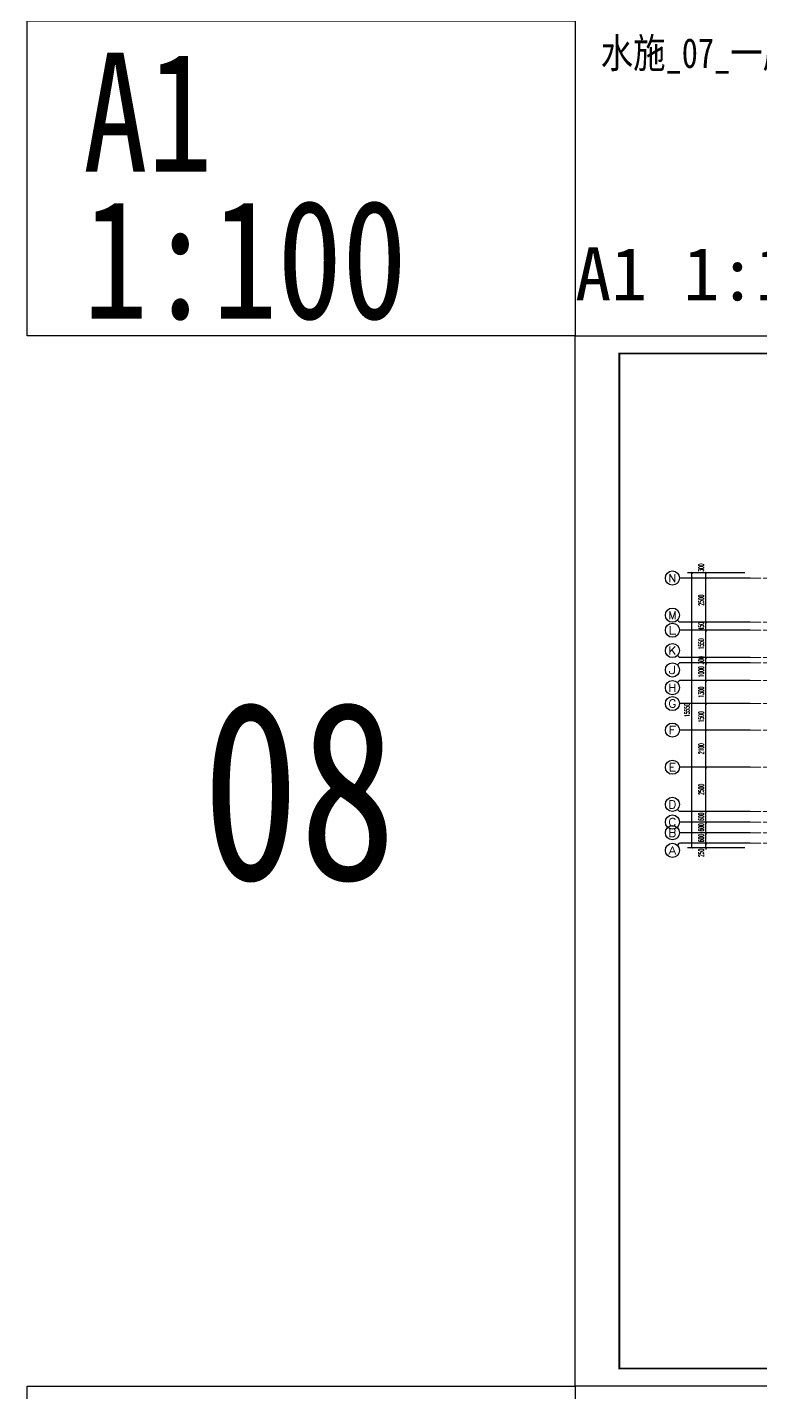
# Model space of a CAD drawing. Extents: x 27938 to 650306, y -92720 to 1524912.
# Drawn here: x 229214 to 270713, y 564882 to 642090 of the extents above; entities that cross this region are included whole.
import ezdxf
from ezdxf.enums import TextEntityAlignment as Align

# ---------------------------------------------------------------- set-up
doc = ezdxf.new("R2010")
doc.units = 0
doc.header["$LTSCALE"] = 1000
doc.header["$MEASUREMENT"] = 0
doc.linetypes.add('DOTE', pattern=[2.42, 2, -0.2, 0.02, -0.2])
for name, color, linetype in [('AXIS', 3, 'Continuous'), ('AXIS_TEXT', 4, 'Continuous'), ('text', 7, 'Continuous'), ('图框', 140, 'Continuous'), ('导图字', 7, 'Continuous')]:
    doc.layers.add(name, color=color, linetype=linetype)
doc.layers.add('DOTE', color=19, linetype='DOTE', lineweight=9)
doc.layers.add('yichutu', color=7, linetype='Continuous', true_color=0xffffff, plot=False)
doc.styles.add('_TCH_AXIS', font='COMPLEX', dxfattribs={"bigfont": 'GBCBIG'})
doc.styles.add('_TCH_DIM_T3', font='SIMPLEX.shx', dxfattribs={"width": 0.494118, "bigfont": 'GBCBIG.shx'})
doc.styles.add('_TCH_LABEL', font='simhei.ttf')
doc.styles.add('COMPLEX', font='COMPLEX')
doc.styles.add('黑体', font='simhei.ttf')
doc.dimstyles.new('_TCH_ARCH&&100', dxfattribs={"dimtxt": 297.5, "dimasz": 100, "dimexe": 250, "dimexo": 300, "dimgap": 126.25, "dimtad": 1, "dimdec": 0, "dimzin": 0, "dimdsep": 46, "dimtxsty": '_TCH_DIM_T3', "dimblk": 'ARCHTICK', "dimcen": 0.09, "dimclrt": 4, "dimazin": 2, "dimtfac": 1, "dimtdec": 0, "dimtix": 1, "dimtmove": 2, "dimatfit": 3, "dimfxl": 1, "dimtolj": 1, "dimtzin": 0, "dimarcsym": 0})

# ---------------------------------------------------------------- blocks, each defined once
blk = doc.blocks.new('TK')
at = {"layer": '图框'}
blk.add_lwpolyline([(465375, 548714), (549475, 548714), (549475, 489314), (465375, 489314)], close=True, dxfattribs=at)
blk.add_lwpolyline([(465375, 548714), (549475, 548714), (549475, 489314), (465375, 489314)], close=True, dxfattribs=at)
at = {"layer": '图框', "const_width": 100}
blk.add_lwpolyline([(548475, 490314), (548475, 547714), (467875, 547714), (467875, 490314)], close=True, dxfattribs=at)
blk = doc.blocks.new('GDGDGRDGDGDR')
at = {"layer": 'DOTE', "linetype": 'DOTE', "ltscale": 0.3}
for p, q in [((272117, 612949), (272117, 593949)), ((273917, 612949), (273917, 602349)), ((276917, 612949), (276917, 602349)), ((278717, 612949), (278717, 593949)), ((281917, 612949), (281917, 603849)), ((284417, 612949), (284417, 602349)), ((287217, 612949), (287217, 602349)), ((289717, 612949), (289717, 603849)), ((292917, 612949), (292917, 593949)), ((294717, 612949), (294717, 602349)), ((297717, 612949), (297717, 602349)), ((299517, 612949), (299517, 593949)), ((301317, 612949), (301317, 602349)), ((304317, 612949), (304317, 602349)), ((306117, 612949), (306117, 593949)), ((309317, 612949), (309317, 603849)), ((311817, 612949), (311817, 602349)), ((314617, 612949), (314617, 602349)), ((317117, 612949), (317117, 603849)), ((320317, 612949), (320317, 593949)), ((322117, 612949), (322117, 602349)), ((325117, 612949), (325117, 602349)), ((326917, 612949), (326917, 593949)), ((288317, 611954), (288317, 610949)), ((310717, 611954), (310717, 610949)), ((270117, 610949), (328917, 610949)), ((288317, 610949), (288317, 608449)), ((310717, 610949), (310717, 608449)), ((270117, 608449), (328917, 608449)), ((283617, 608449), (283617, 606449)), ((288017, 608449), (288017, 606449)), ((311017, 608449), (311017, 606449)), ((315417, 608449), (315417, 606449)), ((270117, 607999), (328917, 607999)), ((270117, 606449), (328917, 606449)), ((270117, 606149), (328917, 606149)), ((270117, 605149), (328917, 605149)), ((270117, 603849), (328917, 603849)), ((282617, 603849), (282617, 593949)), ((289017, 603849), (289017, 593949)), ((310017, 603849), (310017, 593949)), ((316417, 603849), (316417, 593949)), ((270117, 602349), (328917, 602349)), ((275617, 602349), (275617, 593949)), ((284567, 602349), (284567, 600249)), ((287067, 602349), (287067, 600249)), ((296017, 602349), (296017, 593949)), ((303017, 602349), (303017, 593949)), ((311967, 602349), (311967, 600249)), ((314467, 602349), (314467, 600249)), ((323417, 602349), (323417, 593949)), ((270117, 600249), (328917, 600249)), ((285817, 600249), (285817, 593949)), ((313217, 600249), (313217, 593949)), ((270117, 597749), (328917, 597749)), ((274817, 597749), (274817, 597149)), ((296817, 597749), (296817, 597149)), ((302217, 597749), (302217, 597149)), ((324217, 597749), (324217, 597149)), ((270117, 597149), (328917, 597149)), ((270117, 596549), (328917, 596549)), ((281917, 596549), (281917, 595949)), ((283417, 596549), (283417, 595949)), ((288217, 596549), (288217, 595949)), ((289717, 596549), (289717, 595949)), ((309317, 596549), (309317, 595949)), ((310817, 596549), (310817, 595949)), ((315617, 596549), (315617, 595949)), ((317117, 596549), (317117, 595949)), ((270117, 595949), (328917, 595949))]:
    blk.add_line(p, q, dxfattribs=at)
blk = doc.blocks.new('yct-841-594-84100-59400-100-1000.0')
at = {"layer": 'yichutu', "color": 7, "true_color": 0xffffff}
blk.add_lwpolyline([(0, 0), (0, 59400), (84100, 59400), (84100, 0)], close=True, dxfattribs=at)
at = {"layer": 'yichutu', "color": 7, "true_color": 0xffffff, "style": '_TCH_LABEL'}
blk.add_text('A1 1:100', height=3000, dxfattribs=at).set_placement((0, 61400))
blk = doc.blocks.new('_ArchTick')
at = {"color": 0, "linetype": 'ByBlock', "const_width": 0.4}
blk.add_lwpolyline([(-0.5, -0.5), (0.5, 0.5)], dxfattribs=at)
blk = doc.blocks.new('*D991')
at = {"layer": 'AXIS', "color": 0, "lineweight": -2}
for p, q in [((267617, 595949), (267617, 596049)), ((269817, 595949), (267367, 595949)), ((269817, 595699), (267367, 595699)), ((267617, 595699), (267617, 595949)), ((267617, 595699), (267617, 595599))]:
    blk.add_line(p, q, dxfattribs=at)
at = {"layer": 'Defpoints', "color": 0}
for p in [(267617, 595949), (270117, 595949), (270117, 595699)]:
    blk.add_point(p, dxfattribs=at)
at = {"layer": 'AXIS', "color": 0, "lineweight": -2, "xscale": 100, "yscale": 100, "zscale": 100}
for p, rotation in [((267617, 595949), 270), ((267617, 595699), 90)]:
    blk.add_blockref('_ArchTick', p, dxfattribs=dict(at, rotation=rotation))
at = {"layer": 'AXIS', "color": 4, "insert": (267342, 595410), "char_height": 297.5, "attachment_point": 5, "rotation": 90, "style": '_TCH_DIM_T3'}
blk.add_mtext('\\A1;250', dxfattribs=at)
blk = doc.blocks.new('*D992')
at = {"layer": 'AXIS', "color": 0, "lineweight": -2}
for p, q in [((269817, 596549), (267367, 596549)), ((267617, 596549), (267617, 596649)), ((267617, 595949), (267617, 596549)), ((269817, 595949), (267367, 595949)), ((267617, 595949), (267617, 595849))]:
    blk.add_line(p, q, dxfattribs=at)
at = {"layer": 'Defpoints', "color": 0}
for p in [(267617, 596549), (270117, 596549), (270117, 595949)]:
    blk.add_point(p, dxfattribs=at)
at = {"layer": 'AXIS', "color": 0, "lineweight": -2, "xscale": 100, "yscale": 100, "zscale": 100}
for p, rotation in [((267617, 596549), 270), ((267617, 595949), 90)]:
    blk.add_blockref('_ArchTick', p, dxfattribs=dict(at, rotation=rotation))
at = {"layer": 'AXIS', "color": 4, "insert": (267342, 596249), "char_height": 297.5, "attachment_point": 5, "rotation": 90, "style": '_TCH_DIM_T3'}
blk.add_mtext('\\A1;600', dxfattribs=at)
blk = doc.blocks.new('*D993')
at = {"layer": 'AXIS', "color": 0, "lineweight": -2}
for p, q in [((269817, 597149), (267367, 597149)), ((267617, 597149), (267617, 597249)), ((267617, 596549), (267617, 597149)), ((269817, 596549), (267367, 596549)), ((267617, 596549), (267617, 596449))]:
    blk.add_line(p, q, dxfattribs=at)
at = {"layer": 'Defpoints', "color": 0}
for p in [(267617, 597149), (270117, 597149), (270117, 596549)]:
    blk.add_point(p, dxfattribs=at)
at = {"layer": 'AXIS', "color": 0, "lineweight": -2, "xscale": 100, "yscale": 100, "zscale": 100}
for p, rotation in [((267617, 597149), 270), ((267617, 596549), 90)]:
    blk.add_blockref('_ArchTick', p, dxfattribs=dict(at, rotation=rotation))
at = {"layer": 'AXIS', "color": 4, "insert": (267342, 596849), "char_height": 297.5, "attachment_point": 5, "rotation": 90, "style": '_TCH_DIM_T3'}
blk.add_mtext('\\A1;600', dxfattribs=at)
blk = doc.blocks.new('*D994')
at = {"layer": 'AXIS', "color": 0, "lineweight": -2}
for p, q in [((269817, 597749), (267367, 597749)), ((267617, 597749), (267617, 597849)), ((267617, 597149), (267617, 597749)), ((269817, 597149), (267367, 597149)), ((267617, 597149), (267617, 597049))]:
    blk.add_line(p, q, dxfattribs=at)
at = {"layer": 'Defpoints', "color": 0}
for p in [(267617, 597749), (270117, 597749), (270117, 597149)]:
    blk.add_point(p, dxfattribs=at)
at = {"layer": 'AXIS', "color": 0, "lineweight": -2, "xscale": 100, "yscale": 100, "zscale": 100}
for p, rotation in [((267617, 597749), 270), ((267617, 597149), 90)]:
    blk.add_blockref('_ArchTick', p, dxfattribs=dict(at, rotation=rotation))
at = {"layer": 'AXIS', "color": 4, "insert": (267342, 597449), "char_height": 297.5, "attachment_point": 5, "rotation": 90, "style": '_TCH_DIM_T3'}
blk.add_mtext('\\A1;600', dxfattribs=at)
blk = doc.blocks.new('*D995')
at = {"layer": 'AXIS', "color": 0, "lineweight": -2}
for p, q in [((269817, 600249), (267367, 600249)), ((267617, 597749), (267617, 600249)), ((269817, 597749), (267367, 597749))]:
    blk.add_line(p, q, dxfattribs=at)
at = {"layer": 'Defpoints', "color": 0}
for p in [(267617, 600249), (270117, 600249), (270117, 597749)]:
    blk.add_point(p, dxfattribs=at)
at = {"layer": 'AXIS', "color": 0, "lineweight": -2, "xscale": 100, "yscale": 100, "zscale": 100}
for p, rotation in [((267617, 600249), 90), ((267617, 597749), 270)]:
    blk.add_blockref('_ArchTick', p, dxfattribs=dict(at, rotation=rotation))
at = {"layer": 'AXIS', "color": 4, "insert": (267342, 598999), "char_height": 297.5, "attachment_point": 5, "rotation": 90, "style": '_TCH_DIM_T3'}
blk.add_mtext('\\A1;2500', dxfattribs=at)
blk = doc.blocks.new('*D996')
at = {"layer": 'AXIS', "color": 0, "lineweight": -2}
for p, q in [((269817, 602349), (267367, 602349)), ((267617, 600249), (267617, 602349)), ((269817, 600249), (267367, 600249))]:
    blk.add_line(p, q, dxfattribs=at)
at = {"layer": 'Defpoints', "color": 0}
for p in [(267617, 602349), (270117, 602349), (270117, 600249)]:
    blk.add_point(p, dxfattribs=at)
at = {"layer": 'AXIS', "color": 0, "lineweight": -2, "xscale": 100, "yscale": 100, "zscale": 100}
for p, rotation in [((267617, 602349), 90), ((267617, 600249), 270)]:
    blk.add_blockref('_ArchTick', p, dxfattribs=dict(at, rotation=rotation))
at = {"layer": 'AXIS', "color": 4, "insert": (267342, 601299), "char_height": 297.5, "attachment_point": 5, "rotation": 90, "style": '_TCH_DIM_T3'}
blk.add_mtext('\\A1;2100', dxfattribs=at)
blk = doc.blocks.new('*D997')
at = {"layer": 'AXIS', "color": 0, "lineweight": -2}
for p, q in [((269817, 603849), (267367, 603849)), ((267617, 602349), (267617, 603849)), ((269817, 602349), (267367, 602349))]:
    blk.add_line(p, q, dxfattribs=at)
at = {"layer": 'Defpoints', "color": 0}
for p in [(267617, 603849), (270117, 603849), (270117, 602349)]:
    blk.add_point(p, dxfattribs=at)
at = {"layer": 'AXIS', "color": 0, "lineweight": -2, "xscale": 100, "yscale": 100, "zscale": 100}
for p, rotation in [((267617, 603849), 90), ((267617, 602349), 270)]:
    blk.add_blockref('_ArchTick', p, dxfattribs=dict(at, rotation=rotation))
at = {"layer": 'AXIS', "color": 4, "insert": (267342, 603099), "char_height": 297.5, "attachment_point": 5, "rotation": 90, "style": '_TCH_DIM_T3'}
blk.add_mtext('\\A1;1500', dxfattribs=at)
blk = doc.blocks.new('*D998')
at = {"layer": 'AXIS', "color": 0, "lineweight": -2}
for p, q in [((269817, 605149), (267367, 605149)), ((267617, 603849), (267617, 605149)), ((269817, 603849), (267367, 603849))]:
    blk.add_line(p, q, dxfattribs=at)
at = {"layer": 'Defpoints', "color": 0}
for p in [(267617, 605149), (270117, 605149), (270117, 603849)]:
    blk.add_point(p, dxfattribs=at)
at = {"layer": 'AXIS', "color": 0, "lineweight": -2, "xscale": 100, "yscale": 100, "zscale": 100}
for p, rotation in [((267617, 605149), 90), ((267617, 603849), 270)]:
    blk.add_blockref('_ArchTick', p, dxfattribs=dict(at, rotation=rotation))
at = {"layer": 'AXIS', "color": 4, "insert": (267342, 604499), "char_height": 297.5, "attachment_point": 5, "rotation": 90, "style": '_TCH_DIM_T3'}
blk.add_mtext('\\A1;1300', dxfattribs=at)
blk = doc.blocks.new('*D999')
at = {"layer": 'AXIS', "color": 0, "lineweight": -2}
for p, q in [((269817, 606149), (267367, 606149)), ((267617, 605149), (267617, 606149)), ((269817, 605149), (267367, 605149))]:
    blk.add_line(p, q, dxfattribs=at)
at = {"layer": 'Defpoints', "color": 0}
for p in [(267617, 606149), (270117, 606149), (270117, 605149)]:
    blk.add_point(p, dxfattribs=at)
at = {"layer": 'AXIS', "color": 0, "lineweight": -2, "xscale": 100, "yscale": 100, "zscale": 100}
for p, rotation in [((267617, 606149), 90), ((267617, 605149), 270)]:
    blk.add_blockref('_ArchTick', p, dxfattribs=dict(at, rotation=rotation))
at = {"layer": 'AXIS', "color": 4, "insert": (267342, 605649), "char_height": 297.5, "attachment_point": 5, "rotation": 90, "style": '_TCH_DIM_T3'}
blk.add_mtext('\\A1;1000', dxfattribs=at)
blk = doc.blocks.new('*D1000')
at = {"layer": 'AXIS', "color": 0, "lineweight": -2}
for p, q in [((269817, 606449), (267367, 606449)), ((269817, 606149), (267367, 606149)), ((267617, 606449), (267617, 606549)), ((267617, 606149), (267617, 606449)), ((267617, 606149), (267617, 606049))]:
    blk.add_line(p, q, dxfattribs=at)
at = {"layer": 'Defpoints', "color": 0}
for p in [(267617, 606449), (270117, 606449), (270117, 606149)]:
    blk.add_point(p, dxfattribs=at)
at = {"layer": 'AXIS', "color": 0, "lineweight": -2, "xscale": 100, "yscale": 100, "zscale": 100}
for p, rotation in [((267617, 606449), 270), ((267617, 606149), 90)]:
    blk.add_blockref('_ArchTick', p, dxfattribs=dict(at, rotation=rotation))
at = {"layer": 'AXIS', "color": 4, "insert": (267342, 606299), "char_height": 297.5, "attachment_point": 5, "rotation": 90, "style": '_TCH_DIM_T3'}
blk.add_mtext('\\A1;300', dxfattribs=at)
blk = doc.blocks.new('*D1001')
at = {"layer": 'AXIS', "color": 0, "lineweight": -2}
for p, q in [((269817, 607999), (267367, 607999)), ((267617, 606449), (267617, 607999)), ((269817, 606449), (267367, 606449))]:
    blk.add_line(p, q, dxfattribs=at)
at = {"layer": 'Defpoints', "color": 0}
for p in [(267617, 607999), (270117, 607999), (270117, 606449)]:
    blk.add_point(p, dxfattribs=at)
at = {"layer": 'AXIS', "color": 0, "lineweight": -2, "xscale": 100, "yscale": 100, "zscale": 100}
for p, rotation in [((267617, 607999), 90), ((267617, 606449), 270)]:
    blk.add_blockref('_ArchTick', p, dxfattribs=dict(at, rotation=rotation))
at = {"layer": 'AXIS', "color": 4, "insert": (267342, 607224), "char_height": 297.5, "attachment_point": 5, "rotation": 90, "style": '_TCH_DIM_T3'}
blk.add_mtext('\\A1;1550', dxfattribs=at)
blk = doc.blocks.new('*D1002')
at = {"layer": 'AXIS', "color": 0, "lineweight": -2}
for p, q in [((269817, 608449), (267367, 608449)), ((267617, 608449), (267617, 608549)), ((267617, 607999), (267617, 608449)), ((269817, 607999), (267367, 607999)), ((267617, 607999), (267617, 607899))]:
    blk.add_line(p, q, dxfattribs=at)
at = {"layer": 'Defpoints', "color": 0}
for p in [(267617, 608449), (270117, 608449), (270117, 607999)]:
    blk.add_point(p, dxfattribs=at)
at = {"layer": 'AXIS', "color": 0, "lineweight": -2, "xscale": 100, "yscale": 100, "zscale": 100}
for p, rotation in [((267617, 608449), 270), ((267617, 607999), 90)]:
    blk.add_blockref('_ArchTick', p, dxfattribs=dict(at, rotation=rotation))
at = {"layer": 'AXIS', "color": 4, "insert": (267342, 608224), "char_height": 297.5, "attachment_point": 5, "rotation": 90, "style": '_TCH_DIM_T3'}
blk.add_mtext('\\A1;450', dxfattribs=at)
blk = doc.blocks.new('*D1003')
at = {"layer": 'AXIS', "color": 0, "lineweight": -2}
for p, q in [((269817, 610949), (267367, 610949)), ((267617, 608449), (267617, 610949)), ((269817, 608449), (267367, 608449))]:
    blk.add_line(p, q, dxfattribs=at)
at = {"layer": 'Defpoints', "color": 0}
for p in [(267617, 610949), (270117, 610949), (270117, 608449)]:
    blk.add_point(p, dxfattribs=at)
at = {"layer": 'AXIS', "color": 0, "lineweight": -2, "xscale": 100, "yscale": 100, "zscale": 100}
for p, rotation in [((267617, 610949), 90), ((267617, 608449), 270)]:
    blk.add_blockref('_ArchTick', p, dxfattribs=dict(at, rotation=rotation))
at = {"layer": 'AXIS', "color": 4, "insert": (267342, 609699), "char_height": 297.5, "attachment_point": 5, "rotation": 90, "style": '_TCH_DIM_T3'}
blk.add_mtext('\\A1;2500', dxfattribs=at)
blk = doc.blocks.new('*D1004')
at = {"layer": 'AXIS', "color": 0, "lineweight": -2}
for p, q in [((269817, 611249), (267367, 611249)), ((269817, 610949), (267367, 610949)), ((267617, 610949), (267617, 611249))]:
    blk.add_line(p, q, dxfattribs=at)
at = {"layer": 'Defpoints', "color": 0}
for p in [(267617, 611249), (270117, 611249), (270117, 610949)]:
    blk.add_point(p, dxfattribs=at)
at = {"layer": 'AXIS', "color": 0, "lineweight": -2, "xscale": 100, "yscale": 100, "zscale": 100}
for p, rotation in [((267617, 611249), 90), ((267617, 610949), 270)]:
    blk.add_blockref('_ArchTick', p, dxfattribs=dict(at, rotation=rotation))
at = {"layer": 'AXIS', "color": 4, "insert": (267342, 611538), "char_height": 297.5, "attachment_point": 5, "rotation": 90, "style": '_TCH_DIM_T3'}
blk.add_mtext('\\A1;300', dxfattribs=at)
blk = doc.blocks.new('*D1005')
at = {"layer": 'AXIS', "color": 0, "lineweight": -2}
for p, q in [((269817, 611249), (266567, 611249)), ((266817, 595699), (266817, 611249)), ((269817, 595699), (266567, 595699))]:
    blk.add_line(p, q, dxfattribs=at)
at = {"layer": 'Defpoints', "color": 0}
for p in [(266817, 611249), (270117, 611249), (270117, 595699)]:
    blk.add_point(p, dxfattribs=at)
at = {"layer": 'AXIS', "color": 0, "lineweight": -2, "xscale": 100, "yscale": 100, "zscale": 100}
for p, rotation in [((266817, 611249), 90), ((266817, 595699), 270)]:
    blk.add_blockref('_ArchTick', p, dxfattribs=dict(at, rotation=rotation))
at = {"layer": 'AXIS', "color": 4, "insert": (266542, 603474), "char_height": 297.5, "attachment_point": 5, "rotation": 90, "style": '_TCH_DIM_T3'}
blk.add_mtext('\\A1;15550', dxfattribs=at)
blk = doc.blocks.new('_AXISO')
blk.add_circle((0, 0), 0.5)
at = {"layer": 'AXIS_TEXT', "style": 'COMPLEX', "width": 1.041667}
blk.add_attdef('A', text='', height=0.56, dxfattribs=at).set_placement((-0.25, -0.28), (0.25, -0.28), align=Align.FIT)

msp = doc.modelspace()

# ---------------------------------------------------------------- linework, layer by layer
at = {"layer": 'AXIS'}
for p, q in [((270116.6, 610948.8), (266116.6, 610948.8)), ((265999.4, 608566), (266116.6, 608448.8)), ((270116.6, 608448.8), (266116.6, 608448.8)), ((270116.6, 607998.8), (266116.6, 607998.8)), ((265999.4, 606566), (266116.6, 606448.8)), ((265999.4, 606031.7), (266116.6, 606148.8)), ((270116.6, 606448.8), (266116.6, 606448.8)), ((270116.6, 606148.8), (266116.6, 606148.8)), ((265999.4, 605031.7), (266116.6, 605148.8)), ((270116.6, 605148.8), (266116.6, 605148.8)), ((270116.6, 603848.8), (266116.6, 603848.8)), ((270116.6, 602348.8), (266116.6, 602348.8)), ((270116.6, 600248.8), (266116.6, 600248.8)), ((265999.4, 597866), (266116.6, 597748.8)), ((270116.6, 597748.8), (266116.6, 597748.8)), ((270116.6, 597148.8), (266116.6, 597148.8)), ((270116.6, 596548.8), (266116.6, 596548.8)), ((265999.4, 595831.7), (266116.6, 595948.8)), ((270116.6, 595948.8), (266116.6, 595948.8))]:
    msp.add_line(p, q, dxfattribs=at)
at = {"layer": 'text', "color": 2}
for points in [[(260214.1, 624648.6), (229214.1, 624648.6), (229214.1, 642457), (260214.1, 642457)], [(260214.1, 547440.2), (229214.1, 547440.2), (229214.1, 565248.6), (260214.1, 565248.6)]]:
    msp.add_lwpolyline(points, close=True, dxfattribs=at)

# ---------------------------------------------------------------- block references
for name, p in [('TK', (-205160.9, 75935)), ('GDGDGRDGDGDR', (0, 0))]:
    msp.add_blockref(name, p)
at = {"layer": 'AXIS'}
ref = msp.add_blockref('_AXISO', (265716.6, 610948.8), dxfattribs=dict(at, xscale=800, yscale=800, zscale=800))
ref.add_attrib('A', 'N', dxfattribs={"layer": 'AXIS_TEXT', "height": 452.5, "style": '_TCH_AXIS', "width": 1.105263}).set_placement((265490.3, 610722.5), (265942.9, 610722.5), align=Align.FIT)
ref = msp.add_blockref('_AXISO', (265716.6, 608848.8), dxfattribs=dict(at, xscale=800, yscale=800, zscale=800))
ref.add_attrib('A', 'M', dxfattribs={"layer": 'AXIS_TEXT', "height": 452.5, "style": '_TCH_AXIS'}).set_placement((265490.3, 608622.5), (265942.9, 608622.5), align=Align.FIT)
ref = msp.add_blockref('_AXISO', (265716.6, 607998.8), dxfattribs=dict(at, xscale=800, yscale=800, zscale=800))
ref.add_attrib('A', 'L', dxfattribs={"layer": 'AXIS_TEXT', "height": 452.5, "style": '_TCH_AXIS', "width": 1.4}).set_placement((265490.3, 607772.5), (265942.9, 607772.5), align=Align.FIT)
ref = msp.add_blockref('_AXISO', (265716.6, 606848.8), dxfattribs=dict(at, xscale=800, yscale=800, zscale=800))
ref.add_attrib('A', 'K', dxfattribs={"layer": 'AXIS_TEXT', "height": 452.5, "style": '_TCH_AXIS', "width": 1.105263}).set_placement((265490.3, 606622.5), (265942.9, 606622.5), align=Align.FIT)
ref = msp.add_blockref('_AXISO', (265716.6, 605748.8), dxfattribs=dict(at, xscale=800, yscale=800, zscale=800))
ref.add_attrib('A', 'J', dxfattribs={"layer": 'AXIS_TEXT', "height": 452.5, "style": '_TCH_AXIS', "width": 1.909091}).set_placement((265490.3, 605522.5), (265942.9, 605522.5), align=Align.FIT)
ref = msp.add_blockref('_AXISO', (265716.6, 604748.8), dxfattribs=dict(at, xscale=800, yscale=800, zscale=800))
ref.add_attrib('A', 'H', dxfattribs={"layer": 'AXIS_TEXT', "height": 452.5, "style": '_TCH_AXIS', "width": 1.05}).set_placement((265490.3, 604522.5), (265942.9, 604522.5), align=Align.FIT)
ref = msp.add_blockref('_AXISO', (265716.6, 603848.8), dxfattribs=dict(at, xscale=800, yscale=800, zscale=800))
ref.add_attrib('A', 'G', dxfattribs={"layer": 'AXIS_TEXT', "height": 452.5, "style": '_TCH_AXIS', "width": 1.166667}).set_placement((265490.3, 603622.5), (265942.9, 603622.5), align=Align.FIT)
ref = msp.add_blockref('_AXISO', (265716.6, 602348.8), dxfattribs=dict(at, xscale=800, yscale=800, zscale=800))
ref.add_attrib('A', 'F', dxfattribs={"layer": 'AXIS_TEXT', "height": 452.5, "style": '_TCH_AXIS', "width": 1.3125}).set_placement((265490.3, 602122.5), (265942.9, 602122.5), align=Align.FIT)
ref = msp.add_blockref('_AXISO', (265716.6, 600248.8), dxfattribs=dict(at, xscale=800, yscale=800, zscale=800))
ref.add_attrib('A', 'E', dxfattribs={"layer": 'AXIS_TEXT', "height": 452.5, "style": '_TCH_AXIS', "width": 1.3125}).set_placement((265490.3, 600022.5), (265942.9, 600022.5), align=Align.FIT)
ref = msp.add_blockref('_AXISO', (265716.6, 598148.8), dxfattribs=dict(at, xscale=800, yscale=800, zscale=800))
ref.add_attrib('A', 'D', dxfattribs={"layer": 'AXIS_TEXT', "height": 452.5, "style": '_TCH_AXIS', "width": 1.235294}).set_placement((265490.3, 597922.5), (265942.9, 597922.5), align=Align.FIT)
ref = msp.add_blockref('_AXISO', (265716.6, 597148.8), dxfattribs=dict(at, xscale=800, yscale=800, zscale=800))
ref.add_attrib('A', 'C', dxfattribs={"layer": 'AXIS_TEXT', "height": 452.5, "style": '_TCH_AXIS', "width": 1.4}).set_placement((265490.3, 596922.5), (265942.9, 596922.5), align=Align.FIT)
ref = msp.add_blockref('_AXISO', (265716.6, 596548.8), dxfattribs=dict(at, xscale=800, yscale=800, zscale=800))
ref.add_attrib('A', 'B', dxfattribs={"layer": 'AXIS_TEXT', "height": 452.5, "style": '_TCH_AXIS', "width": 1.235294}).set_placement((265490.3, 596322.5), (265942.9, 596322.5), align=Align.FIT)
ref = msp.add_blockref('_AXISO', (265716.6, 595548.8), dxfattribs=dict(at, xscale=800, yscale=800, zscale=800))
ref.add_attrib('A', 'A', dxfattribs={"layer": 'AXIS_TEXT', "height": 452.5, "style": '_TCH_AXIS', "width": 1.166667}).set_placement((265490.3, 595322.5), (265942.9, 595322.5), align=Align.FIT)
at = {"layer": 'yichutu'}
msp.add_blockref('yct-841-594-84100-59400-100-1000.0', (260214.1, 565248.6), dxfattribs=at)

# ---------------------------------------------------------------- texts
at = {"layer": 'text', "color": 2, "style": '黑体', "width": 0.8}
for s, p in [('A1', (232367.4, 633931.4)), ('1:100', (232377.3, 625605.3))]:
    msp.add_text(s, height=6729.45, dxfattribs=at).set_placement(p)
at = {"layer": 'text', "color": 1, "style": '黑体', "width": 0.8}
msp.add_text('08', height=10094.18, dxfattribs=at).set_placement((239112.3, 593895.5))
at = {"layer": '导图字', "color": 1, "style": '黑体', "width": 0.8}
msp.add_text('水施_07_一层给排水平面图_A1', height=1682.363, dxfattribs=at).set_placement((261657.3, 639793.5))

# ---------------------------------------------------------------- dimensions: what is measured, and where the dimension line sits
at = {"layer": 'AXIS'}
for base, p1, p2, picture, middle in [((267616.6, 611248.9), (270116.6, 610948.8), (270116.6, 611248.9), '*D1004', (267341.6, 611537.9)), ((267616.6, 595948.8), (270116.6, 595698.8), (270116.6, 595948.8), '*D991', (267341.6, 595409.8))]:
    dim = msp.add_linear_dim(base=base, p1=p1, p2=p2, angle=90, dimstyle='_TCH_ARCH&&100', dxfattribs=at)
    dim.commit()
    dim.dimension.update_dxf_attribs({"geometry": picture, "text_midpoint": middle, "dimtype": 129})
for p1, p2, distance, picture, middle in [((270116.6, 595698.8), (270116.6, 611248.9), 3300, '*D1005', (266541.6, 603473.9)), ((270116.6, 608448.8), (270116.6, 610948.8), 2500, '*D1003', (267341.6, 609698.8)), ((270116.6, 607998.8), (270116.6, 608448.8), 2500, '*D1002', (267341.6, 608223.8)), ((270116.6, 606448.8), (270116.6, 607998.8), 2500, '*D1001', (267341.6, 607223.8)), ((270116.6, 606148.8), (270116.6, 606448.8), 2500, '*D1000', (267341.6, 606298.8)), ((270116.6, 605148.8), (270116.6, 606148.8), 2500, '*D999', (267341.6, 605648.8)), ((270116.6, 603848.8), (270116.6, 605148.8), 2500, '*D998', (267341.6, 604498.8)), ((270116.6, 602348.8), (270116.6, 603848.8), 2500, '*D997', (267341.6, 603098.8)), ((270116.6, 600248.8), (270116.6, 602348.8), 2500, '*D996', (267341.6, 601298.8)), ((270116.6, 597748.8), (270116.6, 600248.8), 2500, '*D995', (267341.6, 598998.8)), ((270116.6, 597148.8), (270116.6, 597748.8), 2500, '*D994', (267341.6, 597448.8)), ((270116.6, 596548.8), (270116.6, 597148.8), 2500, '*D993', (267341.6, 596848.8)), ((270116.6, 595948.8), (270116.6, 596548.8), 2500, '*D992', (267341.6, 596248.8))]:
    dim = msp.add_aligned_dim(p1=p1, p2=p2, distance=distance, dimstyle='_TCH_ARCH&&100', dxfattribs=at)
    dim.commit()
    dim.dimension.update_dxf_attribs({"geometry": picture, "text_midpoint": middle})

doc.saveas('drawing.dxf')
